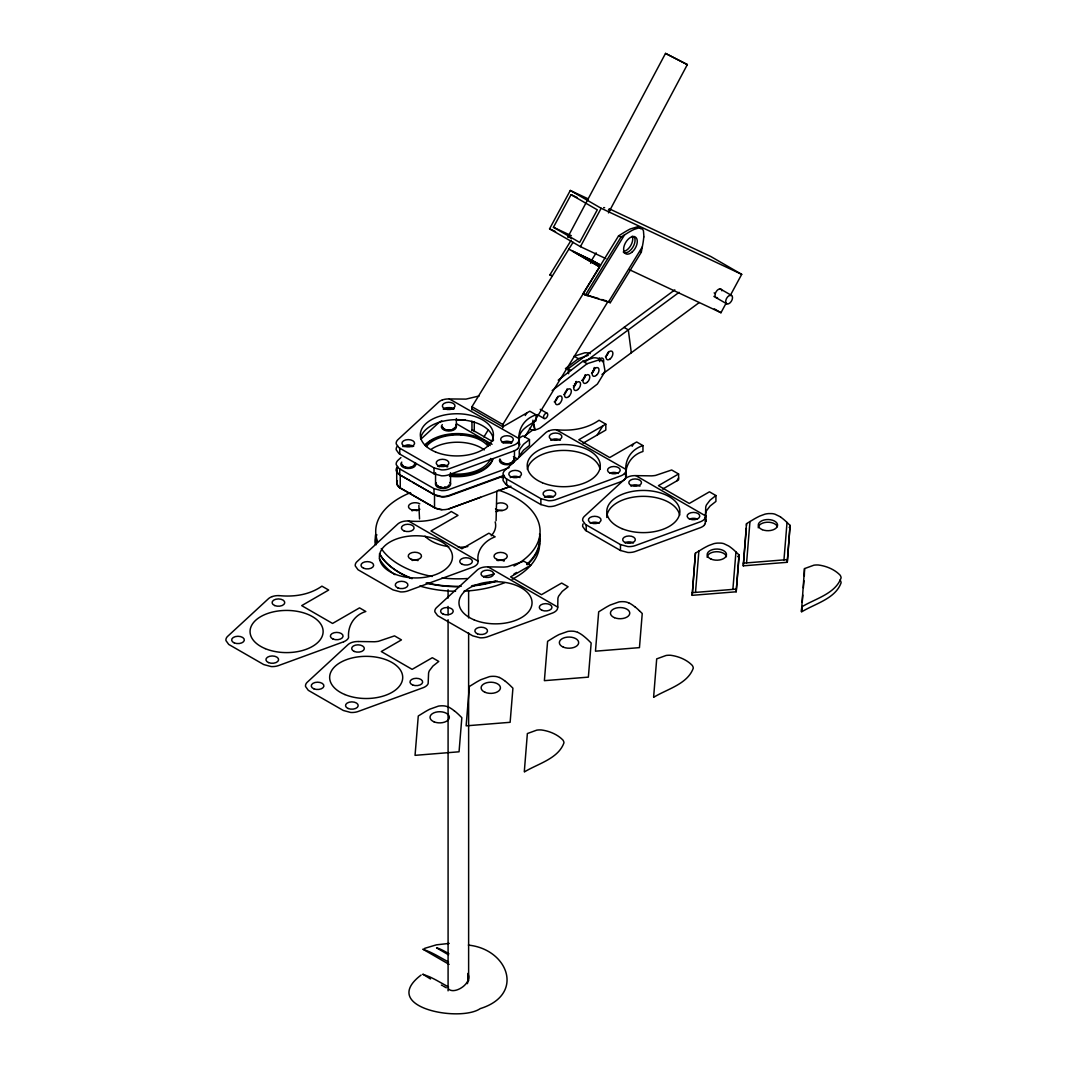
<?xml version="1.0" encoding="UTF-8"?>
<svg xmlns="http://www.w3.org/2000/svg" width="1067" height="1067" viewBox="0 0 1067 1067"><rect width="100%" height="100%" fill="white"/><g stroke="black" fill="none" stroke-linecap="round" stroke-linejoin="round"><path stroke-width="1.5" d="M557.734 607.163L557.908 598.4A26.208 15.138 0 0 1 558.681 596.066L562.242 591.398L568.097 586.77L561.655 583.049L541.462 594.692L510.6 576.874L530.779 565.217L523.857 561.215L507.732 566.657A26.222 15.138 0 0 1 503.704 567.097L488.006 566.857L557.734 607.11L557.494 608.79A11.163 6.442 0 0 1 556.867 609.977A12.497 7.216 0 0 1 556.214 610.737A12.244 7.069 0 0 1 552.599 612.991L487.206 636.906A12.07 6.962 0 0 1 480.083 637.813L472.654 635.812L437.617 615.659L434.869 611.844A12.07 6.962 0 0 1 436.35 607.79L477.469 569.845A12.204 7.042 0 0 1 481.03 567.844A12.551 7.242 0 0 1 482.697 567.377A11.31 6.535 0 0 1 485.445 566.937L486.912 566.857A13.964 8.056 0 0 1 487.819 566.857M738.978 557.668L738.991 554.88L734.389 550.479A72.716 41.986 0 0 0 729.548 546.571A43.093 24.874 0 0 0 728.508 545.904L723.826 543.663A9.763 5.642 0 0 0 720.959 543.116L717.611 543.09A13.671 7.896 0 0 0 713.876 543.65L708.768 545.517A79.665 45.988 0 0 0 703.113 548.491L695.417 553.159L692.19 595.333L736.19 591.785L738.978 557.668L737.63 556.307M780.604 517.082A43.093 24.874 0 0 0 779.59 516.415L774.909 514.161A9.763 5.642 0 0 0 772.041 513.614L768.693 513.587A13.671 7.896 0 0 0 764.959 514.161L759.851 516.028A79.665 45.988 0 0 0 754.196 519.002L746.513 523.67L743.272 565.843L787.273 562.296L790.073 525.377L785.472 520.989A72.716 41.986 0 0 0 780.631 517.068M692.19 595.333L695.417 553.159M746.5 525.431L746.513 523.67M496.075 520.723L496.822 491.233M705.527 515.108L705.727 513.054A26.208 15.138 0 0 1 706.501 510.733L710.062 506.051L715.917 501.423L715.917 495.541L709.462 491.82L689.282 503.464L658.419 485.645L678.599 473.988L678.599 479.883L662.66 489.086M519.082 438.297C519.696 429.307 529.472 424.959 536.074 420.705L536.074 414.823L529.806 411.208L502.824 426.773L471.961 408.954M524.297 771.774L527.365 733.549L536.768 730.135A12.711 7.336 0 0 1 541.396 729.961C549.238 731.002 557.321 734.296 562.896 740.018A14.645 8.456 0 0 1 563.963 742.805C558.294 758.717 538.075 763.612 524.684 771.761M653.618 697.111L656.698 658.886L666.088 655.471A12.711 7.336 0 0 1 670.716 655.285C678.559 656.338 686.655 659.633 692.216 665.355A14.645 8.456 0 0 1 693.283 668.142C687.615 684.054 667.395 688.949 654.004 697.098M840.036 580.008A14.645 8.456 0 0 1 841.103 582.795C835.434 598.707 815.215 603.602 801.824 611.751L801.824 606.816C815.215 598.68 835.434 593.785 841.103 577.861A14.645 8.456 0 0 0 840.036 575.073C834.461 569.365 826.378 566.057 818.536 565.017A12.711 7.336 0 0 0 813.908 565.19L804.518 568.604L801.437 611.764L801.824 606.99M802.211 602.215L802.784 595.039M803.358 587.877L803.931 580.715M804.318 575.927L804.518 568.604M692.19 592.638L695.497 592.398L698.885 550.999M695.497 592.398L732.882 589.384L735.95 551.919M736.19 591.785L738.991 554.88M743.272 565.843L746.366 528.125M743.272 563.136L746.58 562.896L749.968 521.51M746.58 562.896L783.965 559.882L787.033 522.43M787.273 562.296L790.073 525.377M643.788 236.941A72.716 41.986 -60 0 1 642.801 244.21L641.32 252.172L610.284 302.695L582.889 293.959L618.58 235.86L625.742 231.446A104.713 60.459 -60 0 1 628.316 229.992A99.911 57.685 -60 0 1 630.25 228.978L637.226 226.871A13.284 7.669 -60 0 1 638.359 227.071A14.631 8.443 -60 0 1 639.44 227.564L640.12 228.085A8.563 4.948 -60 0 1 640.64 228.751M468.32 980.893L467.799 975.145M665.515 53.403L687.348 64.607L665.515 53.403L567.871 237.007M705.3 517.562L705.554 515.881L635.825 475.629L651.524 475.869A26.222 15.138 0 0 0 655.551 475.429L671.663 469.987L678.599 473.988M705.3 523.457L705.727 507.172A26.208 15.138 0 0 1 706.501 504.838L710.062 500.17L715.917 495.541M467.906 982.307L467.279 983.681M608.457 212.907L687.348 64.567M605.843 258.601L580.421 246.65L549.558 228.831L570.298 190.46L588.237 198.889M571.058 194.674L597.293 209.826L579.661 242.436L553.426 227.284L571.058 194.674L577.034 197.488M580.421 246.65L601.161 208.278L741.698 274.352L730.175 295.666M629.757 269.844L720.959 312.724L726.334 302.775M552.213 276.246L549.878 274.899L571.178 240.208M471.961 409.915L471.961 406.714L573.099 242.236M591.025 261.242L596.186 252.852M483.898 436.963L488.233 429.894M590.598 263.256L592.332 260.428L600.628 265.216M502.824 427.747L502.824 424.533L599.641 266.937L568.778 249.104L600.161 264.763M585.223 295.306L621.021 237.034L628.903 232.193A79.665 45.988 -60 0 1 634.305 229.338L638.479 228.045A13.671 7.896 -60 0 1 640.84 228.271L642.494 229.285A9.763 5.642 -60 0 1 643.454 230.925L643.841 235.647A43.093 24.874 -60 0 1 643.761 236.954M587.077 295.852L624.622 234.74M525.231 415.53L526.831 412.916M524.564 437.337L607.857 301.734M608.39 302.121L642.361 246.81M597.227 435.003L602.828 425.88M632.104 446.313L633.705 443.699M676.811 480.91L678.599 478.003M400.912 457.57L397.698 460.584A12.07 6.962 0 0 0 396.23 464.652L398.978 468.466L434.016 488.619L441.445 490.62A12.07 6.962 0 0 0 448.46 489.753L509.106 467.653M421.118 438.964L438.83 422.639A12.204 7.042 0 0 1 441.765 420.891M533.02 429.854L525.084 435.576M565.43 368.622L578.381 358.685L588.264 355.338M558.228 380.132L582.822 361.26L593.519 357.832A29.823 17.219 -60 0 1 597.44 358.179L597.867 358.312A22.727 13.124 -60 0 1 599 358.765L603.282 361.233L604.936 370.582A19.113 11.03 -60 0 1 603.629 373.837L597.387 384.053L540.235 427.947A31.837 18.379 -60 0 1 535.141 429.934L532.886 420.171M552.159 390.549L587.09 363.727L597.787 360.299A29.823 17.219 -60 0 1 601.721 360.646L602.135 360.779A22.727 13.124 -60 0 1 603.282 361.233M568.631 373.73L567.991 368.849L674.797 289.877M585.61 361.446L679.065 292.345M601.948 374.49L699.232 302.561M518.682 438.35L523.017 435.843L529.459 439.577L523.604 444.205L520.042 448.874A26.208 15.138 0 0 0 519.269 451.208L519.282 457.37M536.074 414.823C522.43 419.251 516.641 431.775 519.589 444.806L518.842 446.766A11.163 6.442 0 0 1 518.215 447.94A12.497 7.216 0 0 1 517.575 448.714M519.589 438.91L449.367 398.938L465.999 399.111L479.123 395.977M583.075 443.178L605.816 430.054L605.816 424.159L578.834 439.737L609.697 457.556L636.679 441.978L642.948 445.593L642.948 451.488C630.637 455.249 624.728 466.666 625.715 477.549A11.163 6.442 0 0 1 625.089 478.723A12.497 7.216 0 0 1 624.448 479.496M642.948 445.593C629.303 450.021 623.501 462.558 626.462 475.575M626.462 469.693L556.24 429.721C571.125 431.201 586.503 429.027 599.067 420.265L605.816 424.159M478.149 561.202C476.229 550.545 484.631 540.662 495.128 536.821L488.859 533.207L461.878 548.785L431.015 530.966L457.996 515.388L451.248 511.493C438.697 520.256 423.306 522.43 408.421 520.949L478.149 561.202L477.896 562.883A11.163 6.442 0 0 1 477.282 564.07A12.497 7.216 0 0 1 476.629 564.83A12.244 7.069 0 0 1 473.014 567.084L407.514 591.038A12.07 6.962 0 0 1 400.498 591.905L393.069 589.904L358.032 569.751L355.284 565.937A12.07 6.962 0 0 1 356.765 561.869L397.884 523.924A12.204 7.042 0 0 1 401.445 521.936A12.551 7.242 0 0 1 403.113 521.456A11.31 6.535 0 0 1 405.86 521.029L407.327 520.949A13.964 8.056 0 0 1 408.234 520.949M705.554 521.83L706.047 515.601M421.092 975.051C378.492 1007.488 460.117 1022.613 480.243 1008.608C525.377 994.631 508.092 949.056 468.373 945.109M424.613 948.363L436.47 944.828L449.207 943.415M343.694 641.76L278.3 665.661A12.07 6.962 0 0 1 271.178 666.568L263.736 664.568L228.711 644.415L225.964 640.6A12.07 6.962 0 0 1 227.431 636.546L268.564 598.6A12.204 7.042 0 0 1 272.112 596.6M480.603 497.275L449.02 508.812M510.92 486.192L449.5 508.639A12.084 6.976 0 0 1 434.522 507.692L399.485 487.539L396.737 483.738M503.024 476.255L449.02 495.982A12.07 6.962 0 0 1 441.951 496.875L437.017 496.008L432.962 493.874M501.383 489.673L509.613 486.725M504.171 475.308L448.513 495.622A12.07 6.962 0 0 1 441.445 496.515L434.016 494.501L434.016 488.619M783.965 559.882L787.273 559.601M732.882 589.384L736.19 589.091M465.065 419.905L456.436 419.958M279.101 595.613C293.985 597.093 309.363 594.919 321.927 586.156L328.676 590.051L301.694 605.629L332.557 623.448L359.539 607.87L365.808 611.498C353.497 615.259 347.589 626.676 348.576 637.546A11.163 6.442 0 0 1 347.949 638.733A12.497 7.216 0 0 1 347.295 639.506A12.244 7.069 0 0 1 343.694 641.747M358.685 641.52L374.37 641.76A26.222 15.138 0 0 0 378.412 641.32L394.523 635.879L401.459 639.893L381.279 651.537L412.142 669.356L432.322 657.712L438.777 661.433L432.922 666.061L429.361 670.743A26.208 15.138 0 0 0 428.587 673.064L428.16 683.454A11.163 6.442 0 0 1 427.534 684.641A12.497 7.216 0 0 1 426.893 685.414A12.244 7.069 0 0 1 423.279 687.655L357.832 711.596A12.07 6.962 0 0 1 350.763 712.476L343.321 710.475L308.296 690.322L305.549 686.508A12.07 6.962 0 0 1 307.016 682.453L348.149 644.508A12.204 7.042 0 0 1 351.71 642.507A12.551 7.242 0 0 1 353.377 642.041A11.31 6.535 0 0 1 356.125 641.6L357.592 641.52A13.964 8.056 0 0 1 358.499 641.52M441.951 509.693L435.336 508.132L407.794 492.287M582.889 293.959L598.547 298.573M601.681 299.494L606.376 300.881M549.878 274.899L551.772 275.459M568.164 237.007L569.178 237.394M628.596 602.828L626.903 602.215A8.563 4.948 0 0 0 624.275 601.721L622.795 601.655A14.631 8.443 0 0 0 620.741 601.721A13.284 7.669 0 0 0 618.887 601.948L610.231 605.016A99.911 57.685 0 0 0 608.217 606.083A104.713 60.459 0 0 0 605.616 607.55L598.68 611.831L595.466 651.177L639.453 647.629L642.241 613.512L639.453 610.764M577.514 632.318L575.82 631.704A8.563 4.948 0 0 0 573.179 631.211L571.712 631.144A14.631 8.443 0 0 0 569.658 631.211A13.284 7.669 0 0 0 567.791 631.437L559.148 634.505A99.911 57.685 0 0 0 557.134 635.572A104.713 60.459 0 0 0 554.533 637.039L547.598 641.32L544.383 680.666L588.37 677.132L591.158 643.014L588.37 640.253A101.765 58.752 0 0 0 583.729 636.172A36.812 21.247 0 0 0 577.62 632.251M499.276 677.492L497.569 676.878A8.563 4.948 0 0 0 494.941 676.385L493.474 676.318A14.631 8.443 0 0 0 491.42 676.385A13.284 7.669 0 0 0 489.553 676.611L480.91 679.679A99.911 57.685 0 0 0 478.896 680.746A104.713 60.459 0 0 0 476.295 682.213L469.36 686.494L466.132 725.84L510.133 722.306L512.92 688.175L510.119 685.427A101.765 58.752 0 0 0 505.478 681.346M448.18 706.994L446.486 706.367A8.563 4.948 0 0 0 443.859 705.874L442.378 705.807A14.631 8.443 0 0 0 440.338 705.887A13.284 7.669 0 0 0 438.47 706.101L429.828 709.168A99.911 57.685 0 0 0 427.814 710.235A104.713 60.459 0 0 0 425.213 711.716L418.277 715.984L415.05 755.343L459.05 751.795L461.838 717.678L459.037 714.917A101.765 58.752 0 0 0 454.395 710.835M570.245 237.861L571.552 238.461M609.164 208.732L710.822 256.52L741.698 274.352M553.426 227.284L571.365 235.727M549.558 228.831L555.534 231.646M592.332 260.428L572.819 251.252L599.054 266.403M618.58 235.86L621.021 237.034M640.107 251.572L641.32 252.172M549.265 430.708A12.204 7.042 0 0 0 545.704 432.709L504.611 470.614A12.07 6.962 0 0 0 503.104 474.708L505.851 478.523L540.876 498.676L548.318 500.676A12.07 6.962 0 0 0 555.333 499.809L620.834 475.855A12.244 7.069 0 0 0 624.488 473.615M635.639 475.629A13.964 8.056 0 0 0 634.732 475.629L633.264 475.709A11.31 6.535 0 0 0 630.517 476.135A12.551 7.242 0 0 0 628.863 476.629A12.204 7.042 0 0 0 625.302 478.616L584.196 516.521A12.07 6.962 0 0 0 582.689 520.616L585.436 524.43L620.461 544.583L627.903 546.584A12.07 6.962 0 0 0 634.918 545.717L700.419 521.763A12.244 7.069 0 0 0 704.073 519.522A12.497 7.216 0 0 0 704.673 518.749A11.163 6.442 0 0 0 705.3 517.562M504.184 476.976A12.07 6.962 0 0 0 503.104 480.603L505.851 484.418L540.876 504.558L548.318 506.572A12.07 6.962 0 0 0 555.333 505.705L620.834 481.75A12.244 7.069 0 0 0 624.488 479.51M583.115 523.87A12.07 6.962 0 0 0 582.689 526.511L585.436 530.326L620.461 550.479L627.903 552.479A12.07 6.962 0 0 0 634.918 551.612L700.419 527.658A12.244 7.069 0 0 0 704.073 525.417M442.392 399.925A12.204 7.042 0 0 0 438.844 401.926L397.698 439.871A12.07 6.962 0 0 0 396.23 443.925L398.978 447.74L434.016 467.893L441.445 469.893A12.07 6.962 0 0 0 448.46 469.027L513.961 445.086A12.244 7.069 0 0 0 517.615 442.845M397.484 445.993A12.07 6.962 0 0 0 396.23 449.821L398.978 453.635L434.016 473.788L441.445 475.789A12.07 6.962 0 0 0 448.46 474.922L513.961 450.968A12.244 7.069 0 0 0 517.615 448.727M714.143 292.905L715.317 293.532M448.58 954.845L436.563 947.869L438.95 948.563A77.864 55.937 75.1 0 1 443.552 950.724L448.834 953.645M398.978 474.362L401.339 475.789M397.417 480.67A12.084 6.976 0 0 0 400.245 488.019L406.727 491.674M449.114 964.381L422.865 949.177L429.681 951.897A219.322 157.503 75.1 0 1 435.963 955.018L448.567 962.034M446.299 987.789L443.379 986.175M400.832 475.429L402.419 476.389M441.405 985.068L442.392 985.628M401.912 476.029L403.499 477.002M402.993 476.642L405.66 478.229M430.508 978.972L422.772 974.198L429.681 976.865A219.322 157.503 75.1 0 1 435.963 979.986L448.567 987.015M420.118 486.499L432.415 493.621M424.933 489.3L417.971 485.272M404.073 477.256L406.727 478.843M419.544 486.245L416.89 484.658M425.493 489.553L426.573 490.166M427.08 490.527L430.281 492.38M406.22 478.483L407.794 479.456M415.823 484.031L417.397 485.018M570.298 190.46L601.161 208.278M720.145 288.85L731.522 295.412A4.828 2.788 -60 0 1 729.988 302.895A4.828 2.788 -60 0 1 725.8 300.481A4.828 2.788 -60 0 1 731.522 295.412M713.89 296.399L726.68 303.788M714.316 308.883L720.959 312.724M607.95 301.347L610.284 302.695M624.048 327.409L628.316 329.876L631.304 352.777M578.381 358.685L574.099 356.218L584.796 352.804A29.823 17.219 -60 0 1 588.731 353.15L589.157 353.27A22.727 13.124 -60 0 1 590.198 353.684M582.822 361.26L587.09 363.727M567.991 368.849L570.845 370.502M574.526 383.587L575.326 384.053M573.392 385.6L574.193 386.067A4.828 2.788 -60 0 0 575.78 381.599M540.235 409.301L547.144 413.289A3.028 1.747 -60 0 1 546.184 417.971A3.028 1.747 -60 0 1 543.57 416.463A3.028 1.747 -60 0 1 547.144 413.289M537.221 414.543L544.117 418.517M471.961 406.714L502.824 424.533M471.961 429.681L492.22 441.378M456.489 423.772L492.06 444.312M513.4 456.636L517.668 459.103M407.287 479.096L408.874 480.07M414.756 483.418L416.33 484.391M408.368 479.71L414.196 483.164M412.622 482.191L415.263 483.778M409.435 480.323L410.488 480.95M430.841 492.634L433.469 494.234M398.818 474.241L397.284 472.881M789.167 527.271L790.06 528.178M529.459 428.334L530.366 429.201A12.804 7.389 -60 0 0 532.313 430.041L534.754 429.974L532.98 421.932M397.404 472.708L396.737 470.907A12.07 6.962 0 0 1 397.417 467.839M467.813 973.437C472.868 983.707 454.209 994.831 448.647 989.042A11.604 2.667 19 0 0 448.527 988.989M599 358.765L599.641 361.633M706.047 521.496L705.834 519.949M519.589 444.806L519.096 440.111M419.531 518.935L418.864 505.345M519.096 445.086L519.096 439.204L518.842 440.871A11.163 6.442 0 0 1 518.215 442.058A12.497 7.216 0 0 1 517.575 442.832M625.969 475.869L625.969 469.973L625.715 471.654A11.163 6.442 0 0 1 625.089 472.841A12.497 7.216 0 0 1 624.448 473.601M620.461 544.583L620.461 550.479M586.196 524.897L586.196 530.792M540.876 498.676L540.876 504.558M529.459 439.577L529.459 445.459L523.604 450.087L520.042 454.769A26.208 15.138 0 0 0 519.269 457.089M514.454 450.567L514.454 460.424M506.612 478.99L506.612 484.885M474.268 421.612L474.268 431.561M471.961 421.158L471.961 430.801M468.626 591.305L468.626 617.926M468.626 632.904L468.626 980.733M456.369 418.504L456.369 426.72M450.527 472.694L450.527 484.205M448.087 589.771L448.087 598.094M448.087 606.416L448.087 614.739M448.087 619.727L448.087 990.843M435.549 472.694L435.549 484.205M434.522 494.861L434.522 507.692M434.016 467.893L434.016 473.788M400.245 488.019L400.245 475.188L396.897 472.334L396.23 470.547A12.07 6.962 0 0 1 397.484 466.719M399.738 448.22L399.738 454.102M399.738 468.933L399.738 474.828M396.711 469.72L396.711 482.551M448.3 706.914A36.812 21.247 0 0 1 454.289 710.875M499.383 677.425A36.812 21.247 0 0 1 505.371 681.386M278.914 595.613A13.964 8.056 0 0 0 278.007 595.613L276.54 595.693A11.31 6.535 0 0 0 273.792 596.133A12.551 7.242 0 0 0 272.138 596.613M634.812 606.683A101.765 58.752 0 0 1 639.44 610.764M628.716 602.762A36.812 21.247 0 0 1 634.705 606.723M758.237 527.805A9.67 5.588 0 0 1 766.92 522.243A9.67 5.588 0 0 1 777.376 526.658M527.391 469.4A36.531 21.087 0 0 1 563.643 450.421A36.531 21.087 0 0 1 600.067 469.28M609.79 473.255A6.349 3.668 0 0 1 618.34 473.455M544.517 497.275A6.349 3.668 0 0 1 553.453 496.795M510.253 477.589A6.349 3.668 0 0 1 519.989 477.576M550.679 440.231A6.349 3.668 0 0 1 560.415 440.218M556.054 429.721A13.964 8.056 0 0 0 555.147 429.721L553.68 429.788A11.31 6.535 0 0 0 550.932 430.228A12.551 7.242 0 0 0 549.278 430.721M704.033 525.404A12.497 7.216 0 0 0 704.673 524.631A11.163 6.442 0 0 0 705.3 523.457M606.803 517.482A36.531 21.087 0 0 1 641.347 496.368A36.531 21.087 0 0 1 679.652 515.188M689.375 519.162A6.349 3.668 0 0 1 697.498 519.149M624.915 542.716A6.349 3.668 0 0 1 633.465 542.93M590.211 523.257A6.349 3.668 0 0 1 599.187 523.243M630.65 485.898A6.349 3.668 0 0 1 640.013 486.125M707.154 557.294A9.67 5.588 0 0 1 716.33 551.719A9.67 5.588 0 0 1 726.44 556.721M492.647 459.837A36.531 21.087 0 0 1 449.487 476.229M424.879 445.392A36.531 21.087 0 0 1 433.389 439.417M443.392 435.963A36.531 21.087 0 0 1 445.699 435.496M450.514 434.803A36.531 21.087 0 0 1 452.995 434.602M460.544 434.589A36.531 21.087 0 0 1 463.025 434.776M486.912 443.579A36.531 21.087 0 0 1 488.766 445.286M513.307 460.477A6.349 3.668 0 0 1 506.678 463.772A6.349 3.668 0 0 1 500.65 460.117M445.072 487.032A6.349 3.668 0 0 1 444.472 487.166M441.898 487.312A6.349 3.668 0 0 1 436.323 482.938M414.57 463.598A6.349 3.668 0 0 1 408.608 467.653A6.349 3.668 0 0 1 401.912 463.998M454.902 427.374A6.349 3.668 0 0 1 448.047 430.268A6.349 3.668 0 0 1 442.338 426.64M420.531 438.617A36.531 21.087 0 0 1 458.663 419.678A36.531 21.087 0 0 1 493.407 440.684M502.917 442.472A6.349 3.668 0 0 1 511.466 442.685M438.03 466.252A6.349 3.668 0 0 1 447.753 466.759M403.766 446.566A6.349 3.668 0 0 1 412.729 446.553M444.192 409.208A6.349 3.668 0 0 1 453.168 409.195M449.18 398.938A13.964 8.056 0 0 0 448.273 398.938L446.806 399.018A11.31 6.535 0 0 0 444.059 399.458A12.551 7.242 0 0 0 442.405 399.938M443.218 409.088A7.496 4.321 0 0 1 454.182 408.861M445.259 409.128A6.042 3.494 0 0 1 452.501 409.128M455.702 424.933A7.496 4.321 0 0 1 448.607 431.041A7.496 4.321 0 0 1 442.298 424.653M454.542 427.947A6.042 3.494 0 0 1 448.447 430.201A6.042 3.494 0 0 1 442.978 427.467M502.05 442.365A7.496 4.321 0 0 1 511.867 442.365M503.01 442.992A6.042 3.494 0 0 1 511.533 443.338M513.774 458.637A7.496 4.321 0 0 1 507.225 464.759A7.496 4.321 0 0 1 499.943 458.917M512.867 461.171A6.042 3.494 0 0 1 507.399 463.905A6.042 3.494 0 0 1 501.303 461.651M402.686 446.553A7.496 4.321 0 0 1 413.649 446.326M404.726 446.593A6.042 3.494 0 0 1 411.969 446.593M415.37 462.665A7.496 4.321 0 0 1 407.807 468.493A7.496 4.321 0 0 1 401.766 462.104M414.009 465.399A6.042 3.494 0 0 1 407.914 467.666A6.042 3.494 0 0 1 402.446 464.919M438.137 466.146A7.496 4.321 0 0 1 447.526 465.946M439.084 466.772A6.042 3.494 0 0 1 446.993 466.772M449.861 482.417A7.496 4.321 0 0 1 443.312 488.539A7.496 4.321 0 0 1 436.016 482.697M448.94 484.952A6.042 3.494 0 0 1 443.472 487.686A6.042 3.494 0 0 1 437.377 485.432M717.504 297.666A4.842 2.801 -60 0 1 715.063 294.732A4.842 2.801 -60 0 1 718.451 289.37A4.842 2.801 -60 0 1 721.852 290.798M633.958 236.447A9.67 5.588 -60 0 1 632.544 247.704A9.67 5.588 -60 0 1 623.408 252.439M632.278 236.154A9.67 5.588 -60 0 1 630.757 245.517A9.67 5.588 -60 0 1 623.408 251.519M609.804 210.799A8.563 4.948 -60 0 0 609.444 210.372L608.764 209.852A14.631 8.443 -60 0 0 608.497 209.706M603.655 207.625A13.671 7.896 -60 0 1 604.616 207.678M594.746 367.675A4.828 2.788 -60 0 1 591.518 373.303M585.476 375.184A4.828 2.788 -60 0 1 581.942 380.599M576.273 381.452A4.828 2.788 -60 0 1 573.419 387.228M567.057 388.935A4.828 2.788 -60 0 1 563.829 394.563M557.788 396.444A4.828 2.788 -60 0 1 554.253 401.859M585.009 374.944A4.828 2.788 -60 0 1 582.129 380.319M594.239 367.488A4.828 2.788 -60 0 1 591.718 372.97M608.59 351.577A4.828 2.788 -60 0 1 605.389 356.778M599.387 357.818A4.828 2.788 -60 0 1 598.934 360.273M598.4 360.206A4.828 2.788 -60 0 1 602.495 358.205A4.828 2.788 -60 0 1 603.348 362.34M411.795 510.586A6.642 3.841 0 0 1 417.317 510.56A6.642 3.841 0 0 0 411.982 510.56M496.902 560.428A6.642 3.841 0 0 1 504.384 560.789M431.455 449.154A33.971 19.606 0 0 1 484.338 449.901M492.887 458.743A36.251 20.927 0 0 1 450.074 475.028M425.36 444.712A36.251 20.927 0 0 1 458.263 433.602A36.251 20.927 0 0 1 490.18 445.619M490.647 458.477A33.971 19.606 0 0 1 450.541 473.748M426.32 446.593A33.971 19.606 0 0 1 456.996 434.923A33.971 19.606 0 0 1 488.112 446.179M539.529 533.847A82.186 47.441 0 0 1 527.205 564.776M516.655 572.445A82.186 47.441 0 0 1 514.014 573.939M497.169 580.955A82.186 47.441 0 0 1 471.494 586.076M458.823 586.73A82.186 47.441 0 0 1 426.106 583.035M412.089 578.687A82.186 47.441 0 0 1 379.865 554.186M376.251 544.717A82.186 47.441 0 0 1 376.051 534.927M498.329 490.086A82.186 47.441 0 0 1 514.014 566.043M494.301 573.926A82.186 47.441 0 0 1 483.711 576.433M467.306 578.527A82.186 47.441 0 0 1 441.965 577.941M432.282 576.473A82.186 47.441 0 0 1 381.266 548.531M377.651 541.636A82.186 47.441 0 0 1 410.555 492.607M412.142 560.468A6.642 3.841 0 0 1 418.011 560.588M419.891 509.226A6.642 3.841 0 0 1 410.488 509.292A6.642 3.841 0 0 1 410.382 503.864A6.642 3.841 0 0 1 419.784 503.797M496.608 511.68A6.642 3.841 0 0 1 497.635 511.266M496.608 503.797A6.642 3.841 0 0 1 506.118 504.304A6.642 3.841 0 0 1 504.918 509.773A6.642 3.841 0 0 1 495.488 508.919M497.929 560.628A6.642 3.841 0 0 1 503.797 560.762M539.609 538.368A82.186 47.441 0 0 1 526.751 564.403M495.301 581.022A82.186 47.441 0 0 1 472.428 585.57M461.211 586.317A82.186 47.441 0 0 1 427.187 583.022M410.382 577.807A82.186 47.441 0 0 1 379.412 553.826M375.797 544.357A82.186 47.441 0 0 1 375.611 534.554M412.315 559.948A6.642 3.841 0 0 1 417.557 560.215M495.728 511.546A6.642 3.841 0 0 1 502.424 510.56M539.609 543.303A82.186 47.441 0 0 1 512.2 579.221M504.771 582.635A82.186 47.441 0 0 1 464.038 591.145M455.542 591.278A82.186 47.441 0 0 1 419.811 586.023M394.95 574.66A82.186 47.441 0 0 1 379.412 558.748M375.264 544.383A82.186 47.441 0 0 1 376.811 534.66M501.97 477.789A6.042 3.494 0 0 1 504.091 476.295M495.168 521.91A37.785 21.82 0 0 1 491.207 535.781M467.839 546.531A37.785 21.82 0 0 1 458.317 547.291M448.767 546.651A37.785 21.82 0 0 1 424.986 536.208M434.016 721.826A9.67 5.588 0 0 0 449.3 717.878A9.67 5.588 0 0 0 435.736 712.209A9.67 5.588 0 0 0 434.016 721.826M485.098 692.323A9.67 5.588 0 0 0 500.383 688.388A9.67 5.588 0 0 0 486.819 682.707A9.67 5.588 0 0 0 485.098 692.323M354.297 651.457A6.349 3.668 0 0 0 364.314 648.856A6.349 3.668 0 0 0 355.404 645.148A6.349 3.668 0 0 0 354.297 651.457M313.871 688.815A6.349 3.668 0 0 0 323.888 686.214A6.349 3.668 0 0 0 314.965 682.507A6.349 3.668 0 0 0 313.871 688.815M348.135 708.501A6.349 3.668 0 0 0 358.165 705.901A6.349 3.668 0 0 0 349.242 702.193A6.349 3.668 0 0 0 348.135 708.501M412.596 684.947A6.349 3.668 0 0 0 422.625 682.333A6.349 3.668 0 0 0 413.703 678.625A6.349 3.668 0 0 0 412.596 684.947M344.828 694.537A36.531 21.087 0 0 0 402.526 679.559A36.531 21.087 0 0 0 351.203 658.192A36.531 21.087 0 0 0 344.828 694.537M274.712 605.549A6.349 3.668 0 0 0 284.729 602.948A6.349 3.668 0 0 0 275.82 599.241A6.349 3.668 0 0 0 274.712 605.549M234.273 642.908A6.349 3.668 0 0 0 244.303 640.307A6.349 3.668 0 0 0 235.38 636.599A6.349 3.668 0 0 0 234.273 642.908M268.551 662.594A6.349 3.668 0 0 0 278.58 659.993A6.349 3.668 0 0 0 269.658 656.285A6.349 3.668 0 0 0 268.551 662.594M333.011 639.04A6.349 3.668 0 0 0 343.041 636.425A6.349 3.668 0 0 0 334.118 632.718A6.349 3.668 0 0 0 333.011 639.04M265.243 648.629A36.531 21.087 0 0 0 322.941 633.638A36.531 21.087 0 0 0 271.605 612.285A36.531 21.087 0 0 0 265.243 648.629M474.161 619.874A36.531 21.087 0 0 0 531.859 604.882A36.531 21.087 0 0 0 480.523 583.529A36.531 21.087 0 0 0 474.161 619.874M541.929 610.284A6.349 3.668 0 0 0 551.946 607.67A6.349 3.668 0 0 0 543.036 603.962A6.349 3.668 0 0 0 541.929 610.284M477.469 633.838A6.349 3.668 0 0 0 487.486 631.237A6.349 3.668 0 0 0 478.576 627.529A6.349 3.668 0 0 0 477.469 633.838M443.192 614.152A6.349 3.668 0 0 0 453.208 611.551A6.349 3.668 0 0 0 444.299 607.843A6.349 3.668 0 0 0 443.192 614.152M483.618 576.794A6.349 3.668 0 0 0 493.648 574.193A6.349 3.668 0 0 0 484.725 570.485A6.349 3.668 0 0 0 483.618 576.794M394.577 573.966A36.531 21.087 0 0 0 452.275 558.975A36.531 21.087 0 0 0 400.939 537.621A36.531 21.087 0 0 0 394.577 573.966M462.344 564.363A6.349 3.668 0 0 0 472.361 561.762A6.349 3.668 0 0 0 463.451 558.054A6.349 3.668 0 0 0 462.344 564.363M397.884 587.93A6.349 3.668 0 0 0 407.901 585.33A6.349 3.668 0 0 0 398.991 581.622A6.349 3.668 0 0 0 397.884 587.93M363.607 568.244A6.349 3.668 0 0 0 373.623 565.643A6.349 3.668 0 0 0 364.714 561.936A6.349 3.668 0 0 0 363.607 568.244M404.033 530.886A6.349 3.668 0 0 0 414.063 528.285A6.349 3.668 0 0 0 405.14 524.577A6.349 3.668 0 0 0 404.033 530.886M563.336 647.149A9.67 5.588 0 0 0 578.621 643.214A9.67 5.588 0 0 0 565.07 637.533A9.67 5.588 0 0 0 563.336 647.149M614.419 617.66A9.67 5.588 0 0 0 629.717 613.725A9.67 5.588 0 0 0 616.152 608.043A9.67 5.588 0 0 0 614.419 617.66M762.238 529.645A9.67 5.588 0 0 0 777.523 525.711A9.67 5.588 0 0 0 763.972 520.029A9.67 5.588 0 0 0 762.238 529.645M542.383 482.737A36.531 21.087 0 0 0 600.081 467.746A36.531 21.087 0 0 0 548.758 446.393A36.531 21.087 0 0 0 542.383 482.737M610.151 473.134A6.349 3.668 0 0 0 620.18 470.534A6.349 3.668 0 0 0 611.258 466.826A6.349 3.668 0 0 0 610.151 473.134M545.69 496.702A6.349 3.668 0 0 0 555.72 494.101A6.349 3.668 0 0 0 546.797 490.393A6.349 3.668 0 0 0 545.69 496.702M511.426 477.016A6.349 3.668 0 0 0 521.443 474.415A6.349 3.668 0 0 0 512.52 470.707A6.349 3.668 0 0 0 511.426 477.016M551.852 439.657A6.349 3.668 0 0 0 561.869 437.057A6.349 3.668 0 0 0 552.959 433.349A6.349 3.668 0 0 0 551.852 439.657M621.968 528.645A36.531 21.087 0 0 0 679.679 513.654A36.531 21.087 0 0 0 628.343 492.3A36.531 21.087 0 0 0 621.968 528.645M689.749 519.042A6.349 3.668 0 0 0 699.765 516.441A6.349 3.668 0 0 0 690.842 512.734A6.349 3.668 0 0 0 689.749 519.042M625.289 542.61A6.349 3.668 0 0 0 635.305 540.009A6.349 3.668 0 0 0 626.382 536.301A6.349 3.668 0 0 0 625.289 542.61M591.011 522.923A6.349 3.668 0 0 0 601.028 520.323A6.349 3.668 0 0 0 592.118 516.615A6.349 3.668 0 0 0 591.011 522.923M631.437 485.565A6.349 3.668 0 0 0 641.454 482.964A6.349 3.668 0 0 0 632.544 479.256A6.349 3.668 0 0 0 631.437 485.565M711.156 559.135A9.67 5.588 0 0 0 726.44 555.2A9.67 5.588 0 0 0 712.876 549.518A9.67 5.588 0 0 0 711.156 559.135M435.509 451.955A36.531 21.087 0 0 0 493.221 436.977A36.531 21.087 0 0 0 441.885 415.61A36.531 21.087 0 0 0 435.509 451.955M503.291 442.365A6.349 3.668 0 0 0 513.307 439.751A6.349 3.668 0 0 0 504.384 436.043A6.349 3.668 0 0 0 503.291 442.365M438.83 465.919A6.349 3.668 0 0 0 448.847 463.318A6.349 3.668 0 0 0 439.924 459.61A6.349 3.668 0 0 0 438.83 465.919M404.553 446.233A6.349 3.668 0 0 0 414.57 443.632A6.349 3.668 0 0 0 405.66 439.924A6.349 3.668 0 0 0 404.553 446.233M444.979 408.874A6.349 3.668 0 0 0 454.995 406.274A6.349 3.668 0 0 0 446.086 402.566A6.349 3.668 0 0 0 444.979 408.874M632.224 251.959A9.67 5.588 -60 0 0 635.292 236.981A9.67 5.588 -60 0 0 623.848 247.117A9.67 5.588 -60 0 0 632.224 251.959M596.44 375.291A4.828 2.788 -60 0 0 598.053 367.782A4.828 2.788 -60 0 0 592.305 372.77A4.828 2.788 -60 0 0 596.44 375.291M587.21 382.373A4.828 2.788 -60 0 0 588.824 374.864A4.828 2.788 -60 0 0 583.075 379.852A4.828 2.788 -60 0 0 587.21 382.373M577.981 389.468A4.828 2.788 -60 0 0 579.594 381.946A4.828 2.788 -60 0 0 573.846 386.934A4.828 2.788 -60 0 0 577.981 389.468M568.751 396.551A4.828 2.788 -60 0 0 570.365 389.042A4.828 2.788 -60 0 0 564.616 394.03A4.828 2.788 -60 0 0 568.751 396.551M559.521 403.633A4.828 2.788 -60 0 0 561.135 396.124A4.828 2.788 -60 0 0 555.387 401.112A4.828 2.788 -60 0 0 559.521 403.633M610.311 358.765A4.828 2.788 -60 0 0 611.938 351.256A4.828 2.788 -60 0 0 606.189 356.218A4.828 2.788 -60 0 0 610.311 358.765M411.008 559.201A6.642 3.841 0 0 0 421.465 556.427A6.642 3.841 0 0 0 412.075 552.586A6.642 3.841 0 0 0 411.008 559.201M496.795 559.375A6.642 3.841 0 0 0 507.252 556.587A6.642 3.841 0 0 0 497.862 552.746A6.642 3.841 0 0 0 496.795 559.375"/></g></svg>
